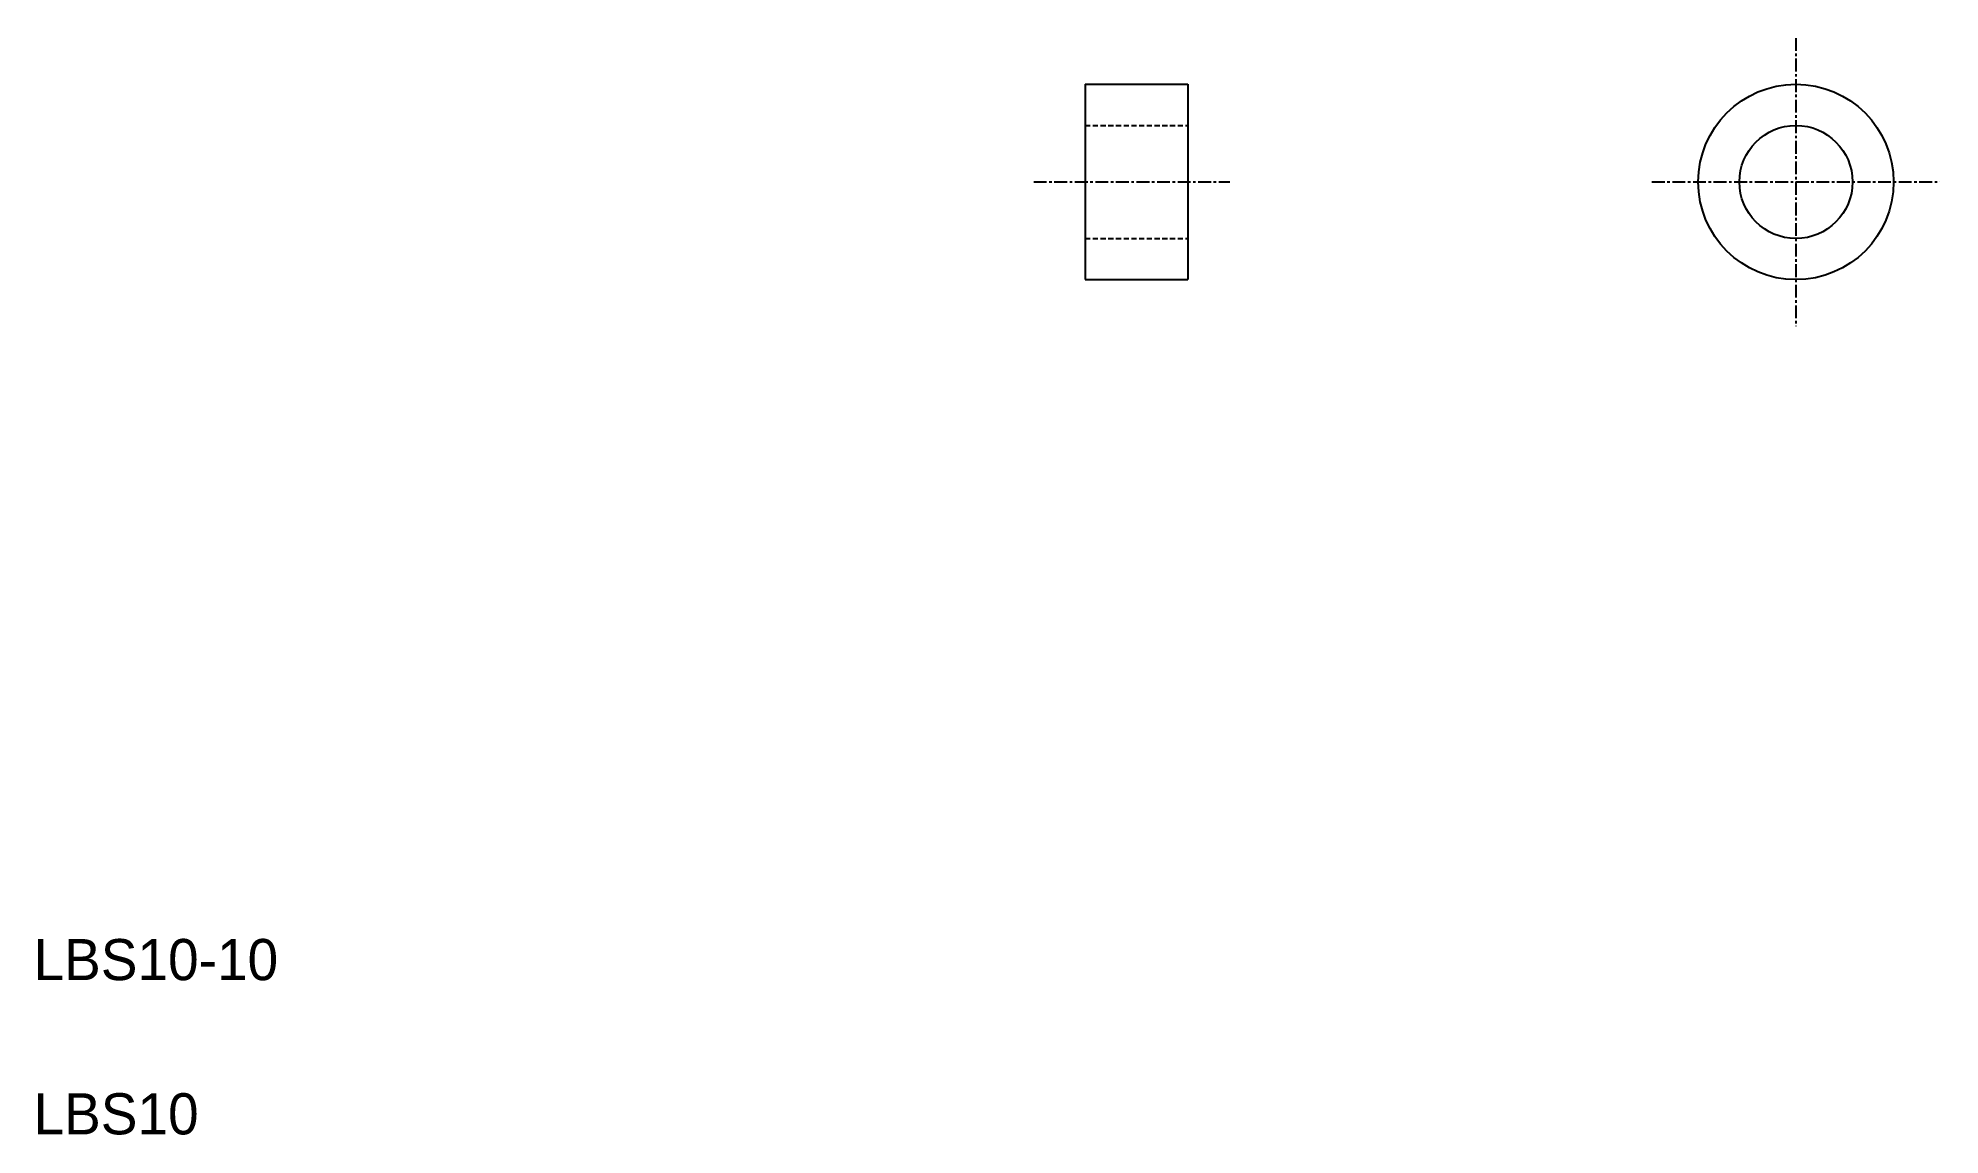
# Model space of a CAD drawing. Extents: x 10 to 195, y 10 to 117.
import ezdxf

# ---------------------------------------------------------------- set-up
doc = ezdxf.new("R2010")
doc.units = 0
doc.linetypes.add('CENTER', pattern=[2, 1.25, -0.25, 0.25, -0.25])
doc.linetypes.add('DASHED', pattern=[0.75, 0.5, -0.25])
doc.layers.get('0').update_dxf_attribs({"linetype": 'CONTINUOUS'})
doc.layers.add('CENTER', color=1, linetype='CENTER')

msp = doc.modelspace()

# ---------------------------------------------------------------- linework, layer by layer
at = {"color": 7, "linetype": 'CONTINUOUS'}
for p, q in [((112.27, 112.13), (112.27, 93.13)), ((112.27, 112.13), (122.27, 112.13)), ((114.77, 112.13), (114.77, 112.13)), ((117.27, 112.13), (117.27, 112.13)), ((122.27, 112.13), (122.27, 93.13)), ((112.27, 93.13), (122.27, 93.13))]:
    msp.add_line(p, q, dxfattribs=at)
at = {"color": 3, "linetype": 'DASHED'}
for p, q in [((112.27, 108.13), (122.27, 108.13)), ((112.27, 97.13), (122.27, 97.13))]:
    msp.add_line(p, q, dxfattribs=at)
at = {"color": 7, "linetype": 'CONTINUOUS'}
for radius in [9.5, 5.5]:
    msp.add_circle((181.4, 102.63), radius, dxfattribs=at)
at = {"layer": 'CENTER', "color": 1, "linetype": 'CENTER'}
for p, q in [((181.4, 116.63), (181.4, 88.62)), ((107.27, 102.63), (126.34, 102.63)), ((167.39, 102.63), (195.4, 102.63))]:
    msp.add_line(p, q, dxfattribs=at)

# ---------------------------------------------------------------- texts
for s, p in [('LBS10-10', (10, 25)), ('LBS10', (10, 10))]:
    msp.add_text(s, height=4).set_placement(p)

doc.saveas('drawing.dxf')
